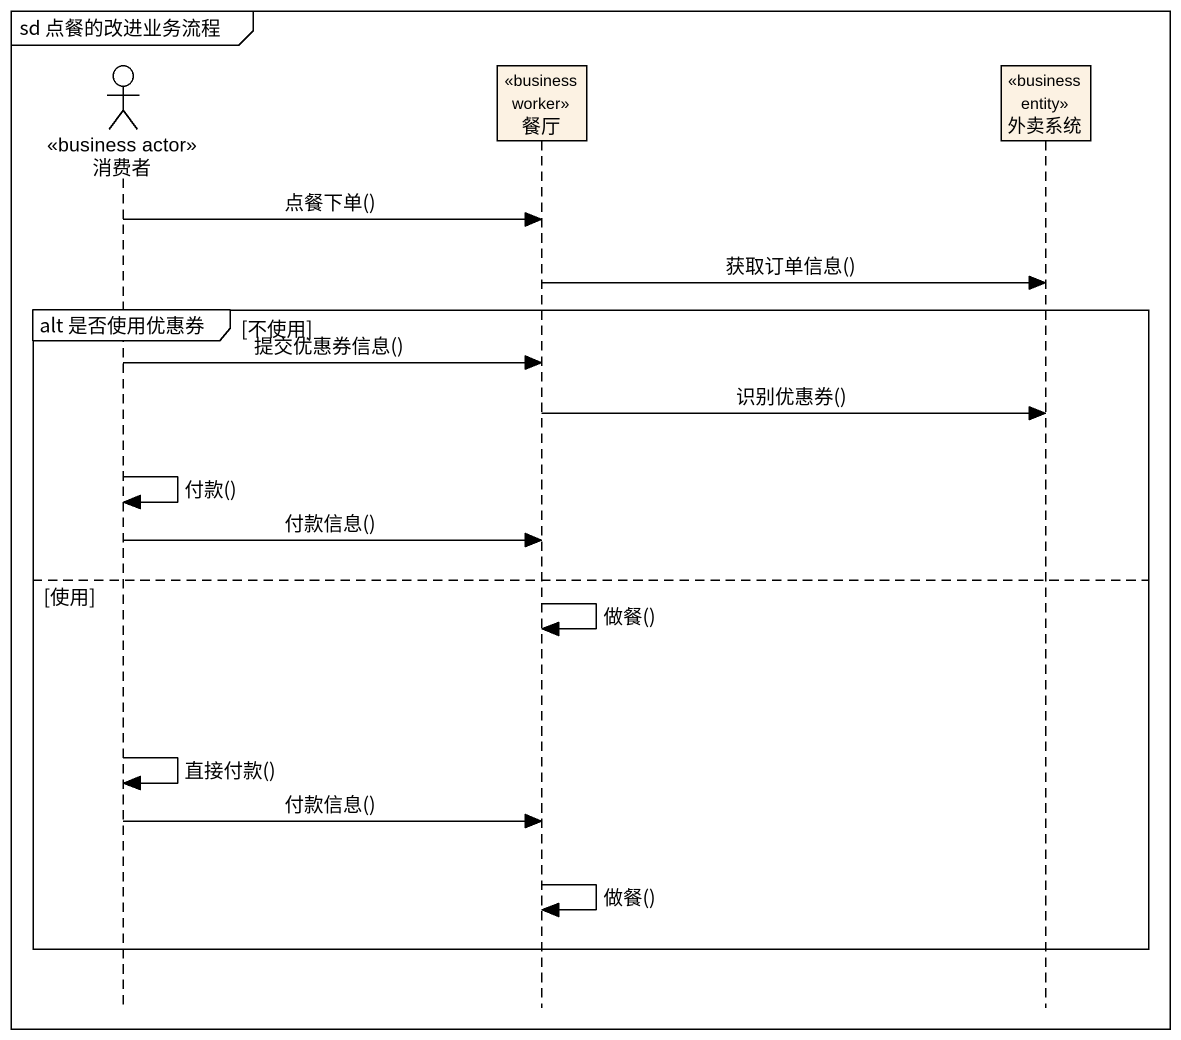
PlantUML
@startuml
mainframe sd 点餐的改进业务流程
hide footbox
actor 消费者 <<business actor>>
participant 餐厅 <<business worker>>
participant 外卖系统 <<business entity>>

消费者 -> 餐厅 : 点餐下单()
餐厅 -> 外卖系统 : 获取订单信息()
group alt 是否使用优惠券 [不使用]
  消费者 -> 餐厅 : 提交优惠券信息()
  餐厅 -> 外卖系统 : 识别优惠券()
  消费者 -> 消费者 : 付款()
  消费者 -> 餐厅 : 付款信息()
else 使用
  餐厅 -> 餐厅 : 做餐()
  消费者 -> 消费者 : 直接付款()
  消费者 -> 餐厅 : 付款信息()
  餐厅 -> 餐厅 : 做餐()
end
@enduml
